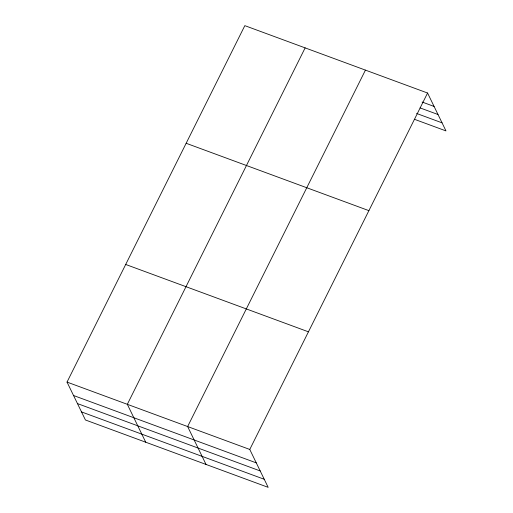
<?xml version="1.0" encoding="UTF-8"?>
<svg xmlns="http://www.w3.org/2000/svg" width="513" height="513" viewBox="0 0 513 513"><rect width="100%" height="100%" fill="white"/><g stroke="black" fill="none" stroke-linecap="round" stroke-linejoin="round"><path stroke-width="0.77" d="M67.023 382.089L249.767 449.452L268.171 487.35L85.427 419.98L67.023 382.089L244.829 25.65L427.573 93.02L445.977 130.911L414.536 119.324M305.139 47.882L127.327 404.315L145.73 442.212M365.442 70.114L187.636 426.547L206.034 464.445M249.767 449.452L427.573 93.02M422.116 102.023L434.094 106.441M420.051 107.897L438.012 114.514M416.601 113.456L442.059 122.838M186.155 143.274L368.898 210.644M125.698 264.464L308.448 331.828M73.539 395.51L256.288 462.88M77.463 403.584L260.206 470.953M81.503 411.907L264.246 479.277"/></g></svg>
